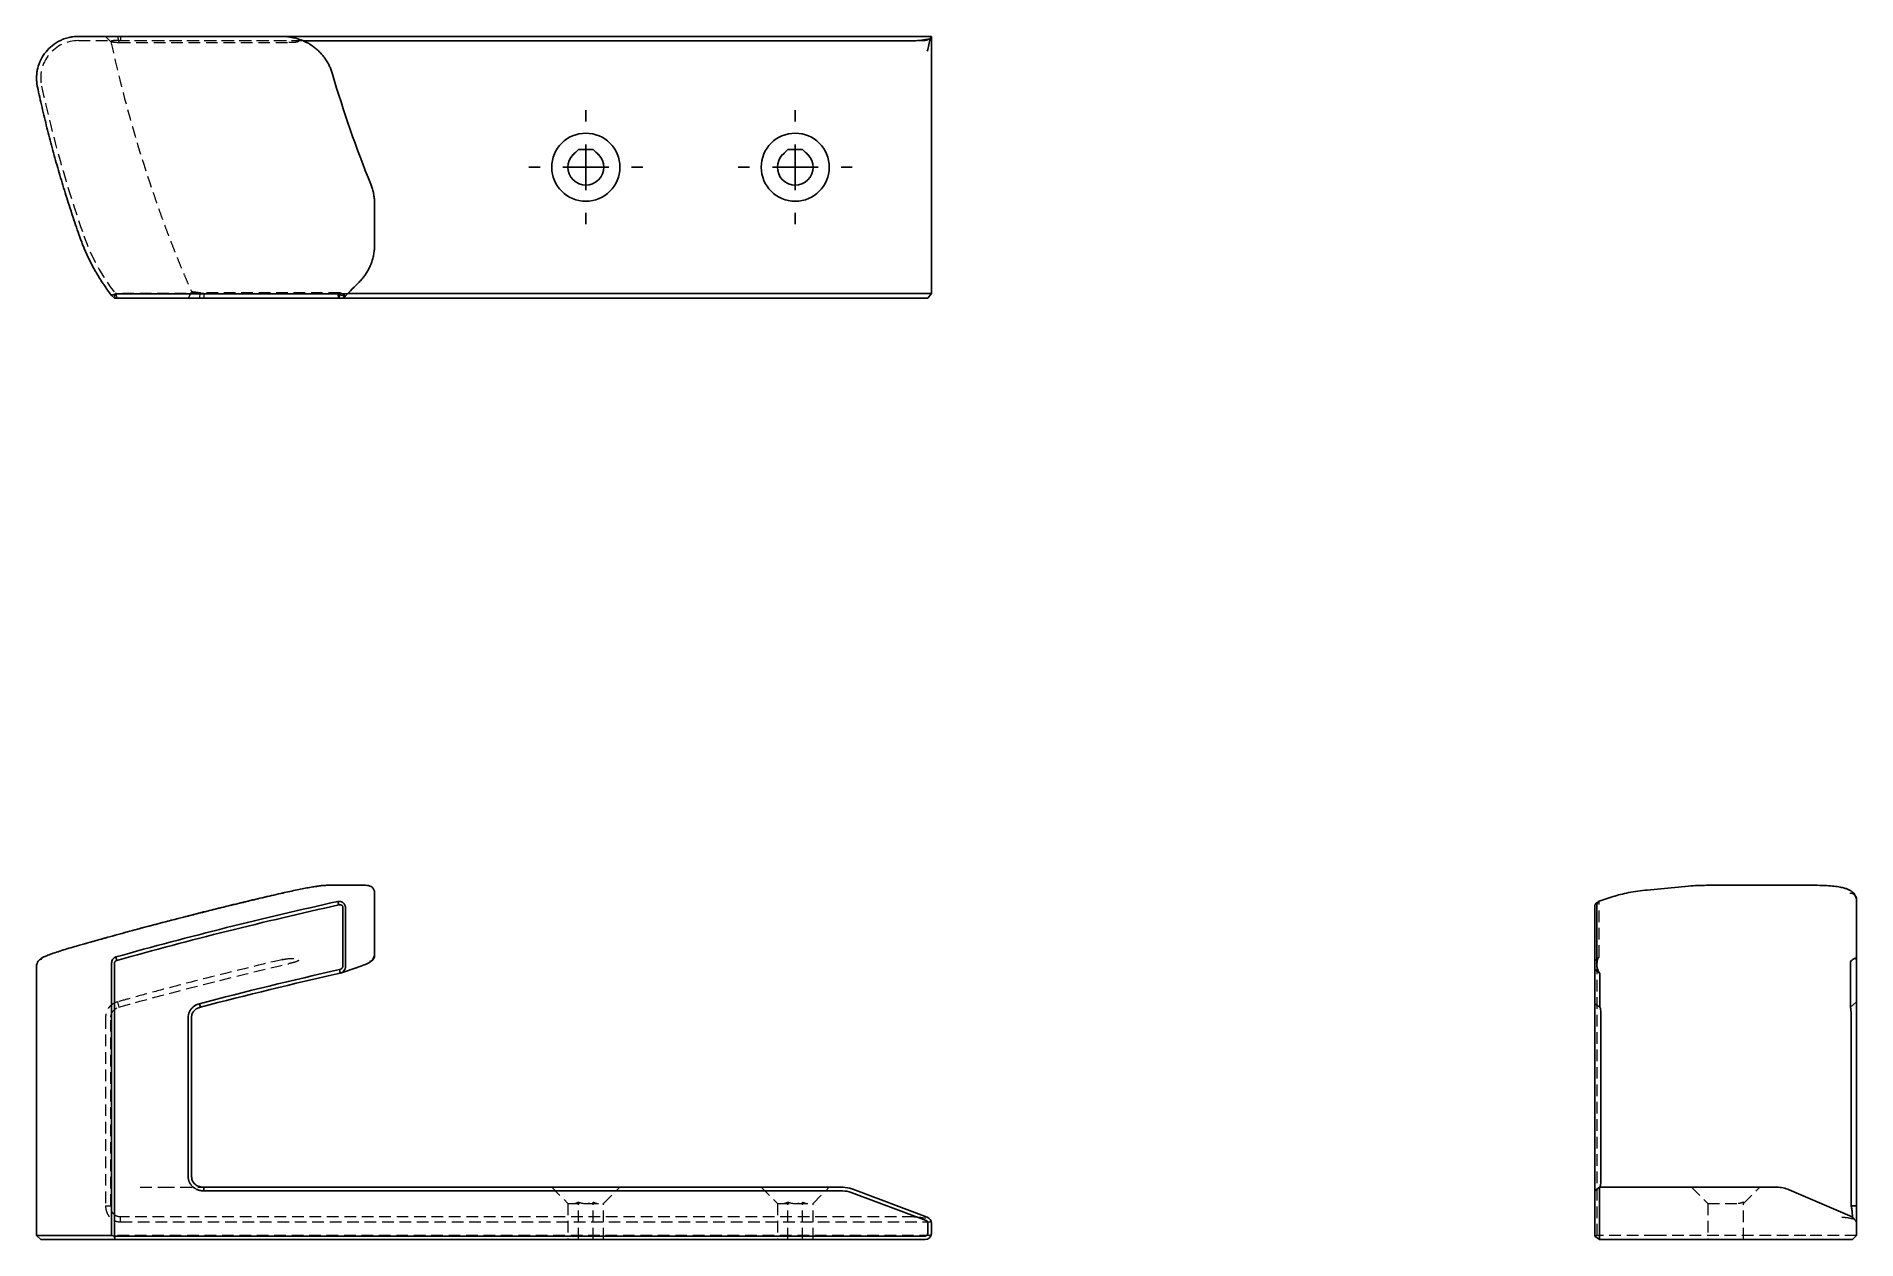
# Model space of a CAD drawing. Header units: millimetres. Extents: x 35 to 234, y 38 to 169.
import ezdxf

# ---------------------------------------------------------------- set-up
doc = ezdxf.new("R2010")
doc.units = ezdxf.units.MM
doc.linetypes.add('HIDDEN', pattern=[1.905, 1.27, -0.635])
doc.layers.add('10', color=7, linetype='Continuous')

# ---------------------------------------------------------------- blocks, each defined once
blk = doc.blocks.new('SW_CENTERMARKSYMBOL_0')
at = {"layer": '10', "color": 0}
for p, q in [((0, 5), (0, 6.22)), ((0, 0), (0, 2.5)), ((-5, 0), (-6.22, 0)), ((0, 0), (-2.5, 0)), ((0, 0), (0, -2.5)), ((0, 0), (2.5, 0)), ((5, 0), (6.22, 0)), ((0, -5), (0, -6.22))]:
    blk.add_line(p, q, dxfattribs=at)
blk = doc.blocks.new('SW_CENTERMARKSYMBOL_1')
at = {"layer": '10', "color": 0}
for p, q in [((0, 5), (0, 6.22)), ((0, 0), (0, 2.5)), ((-5, 0), (-6.22, 0)), ((0, 0), (-2.5, 0)), ((0, 0), (0, -2.5)), ((0, 0), (2.5, 0)), ((5, 0), (6.22, 0)), ((0, -5), (0, -6.22))]:
    blk.add_line(p, q, dxfattribs=at)

msp = doc.modelspace()

# ---------------------------------------------------------------- linework, layer by layer
at = {"color": 7, "linetype": 'HIDDEN', "lineweight": 18}
for p, q in [((42.77, 169.08), (43.35, 168.5)), ((44.06, 169.08), (44.22, 168.41)), ((44.4, 169.08), (44.4, 168.61)), ((39.8, 168.62), (43.76, 168.62)), ((44.11, 168.62), (132.31, 168.62)), ((64.34, 168.61), (44.4, 168.61)), ((53.49, 140.99), (43.82, 140.99)), ((52.17, 141.15), (51.8, 140.47)), ((53.03, 140.47), (53.13, 141.04)), ((53.49, 140.99), (53.49, 140.47)), ((53.49, 140.99), (69.25, 140.99)), ((68.31, 140.47), (68.39, 141.04)), ((68.68, 140.47), (68.97, 140.71)), ((124.43, 140.99), (123.22, 140.99)), ((66.96, 76.28), (66.83, 76.27)), ((211.21, 75.77), (211.21, 75.75)), ((215.73, 76.19), (215.73, 76.17)), ((61.92, 75.39), (61.27, 75.24)), ((61.92, 75.39), (61.92, 75.4)), ((205.47, 74.13), (205.95, 74.52)), ((40.32, 69.83), (39.61, 69.64)), ((39.61, 69.64), (39.61, 69.64)), ((62.07, 68.25), (62.07, 68.15)), ((205.47, 68.07), (205.95, 68.45)), ((205.75, 38), (205.75, 67.78)), ((205.79, 66.84), (206.04, 66.67)), ((42.77, 61.86), (42.77, 41.23)), ((43.35, 41.23), (43.35, 61.86)), ((44.06, 63.53), (44.22, 62.96)), ((46.56, 43.27), (49.03, 43.27)), ((49.03, 43.27), (53.49, 43.27)), ((91.52, 43.27), (93.29, 41.49)), ((97.18, 41.49), (98.96, 43.27)), ((114.4, 43.27), (116.18, 41.49)), ((120.07, 41.49), (121.84, 43.27)), ((216.06, 43.27), (217.83, 41.49)), ((221.72, 41.49), (223.5, 43.27)), ((44.4, 39.49), (44.4, 40.04)), ((131.09, 40.04), (44.4, 40.04)), ((93.29, 41.49), (97.18, 41.49)), ((93.29, 41.49), (93.29, 37.55)), ((94.43, 37.55), (94.43, 41.65)), ((96.04, 37.55), (96.04, 41.65)), ((97.18, 37.55), (97.18, 41.49)), ((116.18, 41.49), (120.07, 41.49)), ((116.18, 41.49), (116.18, 37.55)), ((117.32, 37.55), (117.32, 41.65)), ((118.93, 37.55), (118.93, 41.65)), ((120.07, 37.55), (120.07, 41.49)), ((217.83, 41.49), (221.15, 41.49)), ((217.83, 41.49), (217.83, 37.55)), ((221.72, 37.55), (221.72, 41.65)), ((132.96, 38), (43.43, 38)), ((44.4, 39.49), (132.99, 39.49)), ((212.14, 38), (205.75, 38)), ((228.54, 38), (212.14, 38)), ((234.08, 38), (228.54, 38))]:
    msp.add_line(p, q, dxfattribs=at)
at = {"color": 7, "linetype": 'Continuous', "lineweight": 25}
for p, q in [((62.12, 169.08), (132.99, 169.08)), ((132.99, 169.08), (133, 169.08)), ((133, 169.08), (133, 140.99)), ((131.09, 168.61), (64.34, 168.61)), ((43.74, 140.47), (43.43, 140.75)), ((44.01, 140.47), (43.9, 140.95)), ((68.24, 140.47), (68.16, 140.95)), ((123.28, 140.47), (68.71, 140.47)), ((69.25, 140.99), (123.22, 140.99)), ((132.41, 140.47), (124.24, 140.47)), ((124.43, 140.99), (132.55, 140.99)), ((132.6, 140.47), (132.41, 140.47)), ((132.55, 140.99), (133, 140.99)), ((133, 140.99), (132.6, 140.47)), ((71.1, 76.28), (66.9, 76.28)), ((71.16, 76.28), (71.1, 76.28)), ((72.16, 75.51), (72.14, 75.65)), ((215.73, 76.19), (211.21, 75.76)), ((211.21, 75.76), (211.21, 75.77)), ((215.73, 76.19), (215.73, 76.19)), ((229.77, 76.28), (217.68, 76.28)), ((229.79, 76.28), (229.77, 76.28)), ((61.92, 75.4), (61.92, 75.39)), ((68.24, 74.13), (68.16, 74.52)), ((68.68, 67.42), (68.68, 73.91)), ((68.97, 73.91), (68.97, 67.42)), ((72.16, 75.08), (72.16, 68.61)), ((205.47, 67.42), (205.47, 73.91)), ((205.71, 73.91), (205.71, 67.42)), ((207.49, 75.05), (205.86, 74.52)), ((205.95, 74.52), (205.86, 74.52)), ((234.08, 74.73), (234.08, 68.25)), ((39.61, 69.64), (39.61, 69.64)), ((43.43, 38), (43.43, 67.78)), ((43.74, 67.78), (43.74, 37.94)), ((44.01, 68.07), (43.9, 68.45)), ((234.05, 68.18), (234.02, 68.42)), ((234.08, 68.25), (234.08, 68.15)), ((35.22, 67.6), (35.22, 38)), ((68.31, 67.06), (68.39, 66.67)), ((68.55, 66.72), (70.25, 67.28)), ((205.47, 67.06), (205.79, 66.84)), ((51.8, 44.41), (51.8, 61.86)), ((52.17, 61.86), (52.17, 44.41)), ((53.03, 63.34), (53.13, 62.96)), ((205.47, 63.34), (206.04, 62.96)), ((205.47, 44.41), (205.47, 61.86)), ((206.15, 61.86), (206.15, 44.41)), ((234.08, 63.53), (233.41, 62.96)), ((233.5, 41.23), (233.5, 61.86)), ((234.08, 61.86), (234.08, 41.23)), ((53.49, 43.27), (53.49, 42.87)), ((53.49, 43.27), (123.22, 43.27)), ((123.28, 42.87), (53.49, 42.87)), ((132.41, 39.63), (124.24, 42.7)), ((124.43, 43.05), (132.55, 40)), ((205.47, 42.87), (205.99, 43.27)), ((205.47, 39.63), (205.47, 42.7)), ((205.99, 43.27), (225.37, 43.27)), ((205.99, 43.05), (205.99, 40)), ((226.72, 42.99), (233.61, 40.04)), ((205.99, 40), (205.99, 39.36)), ((35.22, 38), (35.68, 37.55)), ((35.22, 38), (35.33, 38)), ((35.33, 38), (39.96, 38)), ((39.96, 38), (43.43, 38)), ((43.74, 37.94), (43.73, 37.93)), ((43.74, 37.94), (132.31, 37.94)), ((132.6, 38.23), (132.6, 39.36)), ((133, 39.36), (133, 38.23)), ((205.47, 39.36), (205.47, 39.63)), ((205.47, 38.23), (205.47, 39.36)), ((205.47, 37.94), (205.47, 38.23)), ((205.99, 37.55), (205.47, 37.94)), ((205.99, 39.36), (205.99, 38.23)), ((205.99, 38.23), (205.99, 37.55)), ((234.08, 39.49), (234.08, 39.36)), ((234.08, 38.23), (234.08, 39.36)), ((234.08, 38.23), (234.08, 38)), ((35.77, 37.55), (35.68, 37.55)), ((40.39, 37.55), (35.77, 37.55)), ((43.82, 37.55), (40.39, 37.55)), ((132.31, 37.55), (43.82, 37.55)), ((233.62, 37.55), (205.99, 37.55))]:
    msp.add_line(p, q, dxfattribs=at)
at = {"color": 7, "linetype": 'Continuous', "lineweight": 25, "flags": 128}
for points in [[(66.9, 76.28), (66.9, 76.28), (66.76, 76.26)], [(234.06, 68.18), (234.04, 68.26), (233.91, 68.29), (233.84, 68.27), (233.73, 68.22), (233.65, 68.18), (233.62, 68.15), (233.58, 68.11), (233.54, 68.08), (233.51, 68.04), (233.47, 67.99), (233.42, 67.89), (233.4, 67.71), (233.4, 67.71)], [(70.25, 67.28), (70.23, 67.27), (70.14, 67.25)], [(234.08, 41.23), (233.75, 41.23), (233.5, 41.23)]]:
    msp.add_lwpolyline(points, dxfattribs=at)
at = {"color": 7, "linetype": 'HIDDEN', "lineweight": 18, "flags": 128}
for points in [[(71.77, 67.99), (71.73, 67.97), (71.62, 67.94)], [(42.77, 41.23), (43.09, 41.23), (43.35, 41.23)]]:
    msp.add_lwpolyline(points, dxfattribs=at)
at = {"color": 7, "linetype": 'Continuous', "lineweight": 25}
for centre in [(95.24, 154.78), (118.12, 154.78)]:
    msp.add_circle(centre, 3.72, dxfattribs=at)
at = {"color": 7, "linetype": 'HIDDEN', "lineweight": 18}
for centre, radius, start, end in [((39.8, 164.5), 4.12, 90, 192.1532), ((188.41, 200.19), 148.48, 192.3258, 198.9158), ((167.33, 191.97), 134.57, 192.1532, 199.3901), ((61.55, 154.74), 22.43, 199.3901, 217.7856), ((233.4, 74.7), 0.697, 47.5868, 93.2698)]:
    msp.add_arc(centre, radius, start, end, dxfattribs=at)
at = {"color": 7, "linetype": 'Continuous', "lineweight": 25}
for centre, radius, start, end in [((188.41, 200.19), 125.88, 196.2539, 202.0503), ((95.24, 154.78), 1.95, 135, 45), ((118.12, 154.78), 1.95, 135, 45), ((233.42, 74.72), 0.663, 0.2168, 47.5448), ((71.48, 68.61), 0.683, 295.9974, 359.9201), ((225.37, 39.84), 3.43, 66.8014, 90), ((132.31, 39.36), 0.687, 0, 69.444), ((132.31, 38.23), 0.289, 270, 0), ((132.31, 38.23), 0.687, 270, 0), ((132.31, 39.36), 0.289, 0, 69.444)]:
    msp.add_arc(centre, radius, start, end, dxfattribs=at)
for points, knots in [([(35.33, 163.54), (35.31, 163.61), (35.28, 163.74), (35.26, 163.94), (35.24, 164.15), (35.22, 164.35), (35.22, 164.56), (35.23, 164.77), (35.25, 164.97), (35.27, 165.18), (35.31, 165.39), (35.41, 165.85), (35.67, 166.56), (36.21, 167.4), (36.94, 168.13), (37.63, 168.56), (38.28, 168.83), (38.73, 168.96), (39.17, 169.04), (39.5, 169.08), (39.71, 169.08), (39.8, 169.08)], [0, 0, 0, 0, 0.024524, 0.049151, 0.073884, 0.098728, 0.123684, 0.148755, 0.173945, 0.199257, 0.224693, 0.250256, 0.37058, 0.499722, 0.613982, 0.749634, 0.798928, 0.87428, 0.923905, 0.965812, 1, 1, 1, 1]), ([(62.07, 169.08), (62.15, 169.08), (62.32, 169.08), (62.56, 169.06), (62.8, 169.04), (63.02, 169), (63.25, 168.96), (63.46, 168.91), (63.66, 168.86), (64.1, 168.72), (64.72, 168.46), (65.38, 168.05), (65.86, 167.66), (66.2, 167.33), (66.51, 166.98), (66.79, 166.61), (67.04, 166.21), (67.25, 165.81), (67.43, 165.39), (67.52, 165.1), (67.56, 164.96)], [0, 0, 0, 0, 0.034229, 0.067598, 0.100108, 0.131759, 0.16255, 0.192484, 0.221559, 0.249777, 0.378094, 0.499287, 0.564066, 0.628191, 0.691673, 0.754529, 0.816774, 0.878423, 0.939493, 1, 1, 1, 1]), ([(39.96, 147.14), (39.83, 147.5), (39.58, 148.21), (39.22, 149.29), (38.87, 150.36), (38.52, 151.45), (38.18, 152.53), (37.86, 153.62), (37.54, 154.71), (37.23, 155.8), (36.93, 156.9), (36.64, 158), (36.36, 159.1), (36.09, 160.21), (35.82, 161.32), (35.57, 162.43), (35.41, 163.17), (35.33, 163.54)], [0, 0, 0, 0, 0.066524, 0.133069, 0.199634, 0.266219, 0.332825, 0.399451, 0.466097, 0.532764, 0.599451, 0.666158, 0.732886, 0.799634, 0.866402, 0.933191, 1, 1, 1, 1]), ([(94.43, 156.72), (94.69, 156.72), (94.96, 156.72), (95.51, 156.72), (95.78, 156.72), (96.04, 156.72)], [0, 0, 0, 0, 0.5, 0.5, 1, 1, 1, 1]), ([(117.32, 156.72), (117.58, 156.72), (117.84, 156.72), (118.4, 156.72), (118.67, 156.72), (118.93, 156.72)], [0, 0, 0, 0, 0.5, 0.5, 1, 1, 1, 1]), ([(71.74, 152.94), (71.77, 152.86), (71.83, 152.71), (71.9, 152.48), (71.97, 152.25), (72.03, 152.01), (72.08, 151.77), (72.11, 151.53), (72.14, 151.28), (72.16, 151.04), (72.16, 150.87), (72.16, 150.79)], [0, 0, 0, 0, 0.109815, 0.219934, 0.330365, 0.441119, 0.552201, 0.663623, 0.775391, 0.887514, 1, 1, 1, 1]), ([(43.43, 140.75), (43.33, 140.88), (43.13, 141.14), (42.85, 141.54), (42.57, 141.94), (42.3, 142.35), (42.04, 142.76), (41.79, 143.18), (41.55, 143.61), (41.31, 144.03), (41.09, 144.47), (40.88, 144.9), (40.67, 145.34), (40.48, 145.79), (40.3, 146.23), (40.12, 146.68), (40.01, 146.99), (39.96, 147.14)], [0, 0, 0, 0, 0.067361, 0.134615, 0.201763, 0.268808, 0.335751, 0.402595, 0.46934, 0.53599, 0.602545, 0.669007, 0.735379, 0.801663, 0.867859, 0.933971, 1, 1, 1, 1]), ([(72.16, 146.28), (72.16, 146.2), (72.16, 146.04), (72.14, 145.79), (72.11, 145.55), (72.08, 145.3), (72.03, 145.06), (71.97, 144.81), (71.9, 144.57), (71.82, 144.32), (71.7, 144.03), (71.55, 143.7), (71.34, 143.32), (71.1, 142.95), (70.81, 142.58), (70.59, 142.35), (70.48, 142.23)], [0, 0, 0, 0, 0.053142, 0.106873, 0.161197, 0.216116, 0.271635, 0.327755, 0.384481, 0.441815, 0.499759, 0.59156, 0.687476, 0.787517, 0.891689, 1, 1, 1, 1]), ([(43.43, 140.75), (43.43, 140.76), (43.47, 140.78), (43.64, 140.85), (43.77, 140.9), (43.9, 140.95)], [0, 0, 0, 0, 0.5, 0.5, 1, 1, 1, 1]), ([(44.01, 140.47), (43.99, 140.47), (43.98, 140.47), (43.94, 140.47), (43.93, 140.47), (43.9, 140.47), (43.9, 140.47), (43.88, 140.47), (43.87, 140.47), (43.86, 140.47), (43.85, 140.47), (43.84, 140.47), (43.83, 140.47), (43.82, 140.47), (43.82, 140.47), (43.8, 140.47), (43.8, 140.47), (43.79, 140.47), (43.78, 140.47), (43.78, 140.47), (43.77, 140.47), (43.76, 140.47), (43.76, 140.47), (43.76, 140.47), (43.76, 140.47), (43.75, 140.47), (43.75, 140.47), (43.75, 140.47), (43.74, 140.47), (43.74, 140.47)], [0, 0, 0, 0, 0.0000457136, 0.0000457136, 0.0000914272, 0.0000914272, 0.000114284, 0.000114284, 0.0001371408, 0.0001371408, 0.0001599976, 0.0001599976, 0.0001828544, 0.0001828544, 0.0002057112, 0.0002057112, 0.000228568, 0.000228568, 0.0002514248, 0.0002514248, 0.0002742816, 0.0002742816, 0.0002971384, 0.0002971384, 0.0003085668, 0.0003085668, 0.0003199951, 0.0003199951, 0.0003657087, 0.0003657087, 0.0003657087, 0.0003657087]), ([(68.16, 140.95), (68.25, 140.91), (68.34, 140.88), (68.52, 140.81), (68.61, 140.78), (68.76, 140.74), (68.83, 140.72), (68.93, 140.7), (68.96, 140.7), (68.97, 140.71)], [0, 0, 0, 0, 0.25, 0.25, 0.5, 0.5, 0.75, 0.75, 1, 1, 1, 1]), ([(68.68, 140.47), (68.68, 140.47), (68.68, 140.47), (68.68, 140.47), (68.68, 140.47), (68.67, 140.47), (68.66, 140.47), (68.65, 140.47), (68.64, 140.47), (68.63, 140.47), (68.62, 140.47), (68.6, 140.47), (68.59, 140.47), (68.57, 140.47), (68.56, 140.47), (68.54, 140.47), (68.53, 140.47), (68.51, 140.47), (68.5, 140.47), (68.48, 140.47), (68.47, 140.47), (68.44, 140.47), (68.43, 140.47), (68.41, 140.47), (68.4, 140.47), (68.37, 140.47), (68.36, 140.47), (68.34, 140.47), (68.33, 140.47), (68.29, 140.47), (68.27, 140.47), (68.24, 140.47)], [0, 0, 0, 0, 0.0000307702, 0.0000307702, 0.0000615404, 0.0000615404, 0.0000923106, 0.0000923106, 0.0001230807, 0.0001230807, 0.0001538509, 0.0001538509, 0.0001846211, 0.0001846211, 0.0002153913, 0.0002153913, 0.0002461615, 0.0002461615, 0.0002769317, 0.0002769317, 0.0003077018, 0.0003077018, 0.000338472, 0.000338472, 0.0003692422, 0.0003692422, 0.0004000124, 0.0004000124, 0.0004307826, 0.0004307826, 0.000492323, 0.000492323, 0.000492323, 0.000492323]), ([(68.68, 140.47), (68.73, 140.51), (68.83, 140.59), (68.9, 140.67), (68.93, 140.71)], [0, 0, 0, 0, 0.4924425, 1, 1, 1, 1]), ([(66.76, 76.26), (66.68, 76.26), (66.58, 76.26), (66.35, 76.24), (66.21, 76.22), (65.89, 76.18), (65.72, 76.15), (65.34, 76.09), (65.14, 76.06), (64.7, 75.98), (64.47, 75.94), (64, 75.84), (63.75, 75.79), (62.98, 75.63), (62.45, 75.52), (61.92, 75.39)], [0, 0, 0, 0, 0.125, 0.125, 0.25, 0.25, 0.375, 0.375, 0.5, 0.5, 0.625, 0.625, 0.75, 0.75, 1, 1, 1, 1]), ([(66.83, 76.27), (66.78, 76.27), (66.67, 76.27), (66.5, 76.25), (66.41, 76.24)], [0, 0, 0, 0, 0.414724, 1, 1, 1, 1]), ([(72.14, 75.64), (72.11, 75.75), (72.03, 75.97), (71.78, 76.16), (71.49, 76.26), (71.27, 76.27), (71.16, 76.28)], [0, 0, 0, 0, 0.211537, 0.449006, 0.710461, 1, 1, 1, 1]), ([(211.21, 75.76), (210.86, 75.73), (210.17, 75.65), (209.18, 75.48), (208.26, 75.28), (207.75, 75.13), (207.49, 75.05)], [0, 0, 0, 0, 0.249271, 0.499453, 0.748548, 1, 1, 1, 1]), ([(217.7, 76.28), (217.38, 76.27), (216.74, 76.27), (216.07, 76.21), (215.73, 76.19)], [0, 0, 0, 0, 0.500216, 1, 1, 1, 1]), ([(234.01, 74.91), (233.95, 75.09), (233.83, 75.42), (233.41, 75.72), (233.08, 75.87), (232.74, 75.98), (232.26, 76.09), (231.62, 76.19), (230.79, 76.26), (230.13, 76.27), (229.79, 76.28)], [0, 0, 0, 0, 0.123729, 0.230346, 0.319513, 0.416133, 0.53313, 0.668883, 0.824677, 1, 1, 1, 1]), ([(61.92, 75.39), (61.23, 75.24), (59.86, 74.92), (57.77, 74.42), (55.64, 73.9), (53.47, 73.36), (51.26, 72.8), (49.01, 72.22), (46.72, 71.61), (44.38, 70.98), (42.01, 70.32), (40.42, 69.87), (39.61, 69.64)], [0, 0, 0, 0, 0.091221, 0.184376, 0.279473, 0.376516, 0.475513, 0.576468, 0.679389, 0.784281, 0.891149, 1, 1, 1, 1]), ([(61.27, 75.24), (60.86, 75.14), (59.9, 74.92), (58.43, 74.57), (56.92, 74.2), (55.58, 73.88), (54.41, 73.59), (53.42, 73.34), (52.57, 73.12), (51.62, 72.88), (50.42, 72.58), (48.85, 72.17), (46.97, 71.67), (44.78, 71.08), (42.53, 70.46), (41.01, 70.03), (40.32, 69.83)], [0, 0, 0, 0, 0.057334, 0.137462, 0.209368, 0.273054, 0.32852, 0.375768, 0.414799, 0.450882, 0.511387, 0.58656, 0.676403, 0.780919, 0.900113, 1, 1, 1, 1]), ([(68.16, 74.52), (68.25, 74.53), (68.34, 74.53), (68.52, 74.49), (68.61, 74.46), (68.76, 74.34), (68.83, 74.27), (68.93, 74.1), (68.96, 74.01), (68.97, 73.91)], [0, 0, 0, 0, 0.25, 0.25, 0.5, 0.5, 0.75, 0.75, 1, 1, 1, 1]), ([(68.68, 73.91), (68.68, 73.92), (68.68, 73.93), (68.68, 73.96), (68.68, 73.97), (68.67, 73.99), (68.66, 74), (68.65, 74.02), (68.64, 74.03), (68.63, 74.05), (68.62, 74.06), (68.6, 74.07), (68.59, 74.08), (68.57, 74.09), (68.56, 74.1), (68.54, 74.11), (68.53, 74.12), (68.51, 74.12), (68.5, 74.13), (68.48, 74.13), (68.47, 74.14), (68.44, 74.14), (68.43, 74.14), (68.41, 74.14), (68.4, 74.15), (68.37, 74.15), (68.36, 74.15), (68.34, 74.15), (68.33, 74.14), (68.29, 74.14), (68.27, 74.14), (68.24, 74.13)], [0, 0, 0, 0, 0.0000307702, 0.0000307702, 0.0000615404, 0.0000615404, 0.0000923106, 0.0000923106, 0.0001230807, 0.0001230807, 0.0001538509, 0.0001538509, 0.0001846211, 0.0001846211, 0.0002153913, 0.0002153913, 0.0002461615, 0.0002461615, 0.0002769317, 0.0002769317, 0.0003077018, 0.0003077018, 0.000338472, 0.000338472, 0.0003692422, 0.0003692422, 0.0004000124, 0.0004000124, 0.0004307826, 0.0004307826, 0.000492323, 0.000492323, 0.000492323, 0.000492323]), ([(205.82, 74.49), (205.76, 74.43), (205.65, 74.32), (205.53, 74.2), (205.47, 74.15)], [0, 0, 0, 0, 0.523941, 1, 1, 1, 1]), ([(205.47, 73.91), (205.47, 73.93), (205.47, 73.98), (205.47, 74.04), (205.47, 74.1), (205.47, 74.14), (205.47, 74.14), (205.47, 74.14)], [0, 0, 0, 0, 0.1625492, 0.3251769, 0.4836676, 0.727191, 1, 1, 1, 1]), ([(205.82, 74.48), (205.8, 74.46), (205.76, 74.42), (205.72, 74.28), (205.7, 74.1), (205.71, 73.97), (205.71, 73.91)], [0, 0, 0, 0, 0.1999754, 0.5235832, 0.7539459, 1, 1, 1, 1]), ([(234.08, 74.73), (234.08, 74.77), (234.07, 74.83), (234.02, 74.89), (234, 74.91)], [0, 0, 0, 0, 0.714513, 1, 1, 1, 1]), ([(39.61, 69.64), (39.32, 69.56), (39.04, 69.48), (38.48, 69.31), (38.22, 69.23), (37.7, 69.06), (37.45, 68.98), (37, 68.83), (36.79, 68.75), (36.42, 68.62), (36.27, 68.55), (36, 68.44), (35.9, 68.39), (35.76, 68.31), (35.72, 68.28), (35.71, 68.24), (35.74, 68.23), (35.8, 68.22)], [0, 0, 0, 0, 0.125, 0.125, 0.25, 0.25, 0.375, 0.375, 0.5, 0.5, 0.625, 0.625, 0.75, 0.75, 0.875, 0.875, 1, 1, 1, 1]), ([(35.23, 67.6), (35.23, 67.6), (35.21, 67.61), (35.25, 67.63), (35.28, 67.64)], [0, 0, 0, 0, 0.104369, 1, 1, 1, 1]), ([(35.75, 68.25), (35.67, 68.2), (35.49, 68.09), (35.32, 67.86), (35.28, 67.71), (35.25, 67.63)], [0, 0, 0, 0, 0.314971, 0.643788, 1, 1, 1, 1]), ([(43.43, 67.78), (43.43, 67.93), (43.47, 68.08), (43.64, 68.32), (43.77, 68.41), (43.9, 68.45)], [0, 0, 0, 0, 0.5, 0.5, 1, 1, 1, 1]), ([(44.01, 68.07), (43.99, 68.06), (43.98, 68.06), (43.94, 68.05), (43.93, 68.04), (43.9, 68.03), (43.9, 68.02), (43.88, 68.01), (43.87, 68.01), (43.86, 68), (43.85, 67.99), (43.84, 67.98), (43.83, 67.97), (43.82, 67.96), (43.82, 67.95), (43.8, 67.94), (43.8, 67.93), (43.79, 67.92), (43.78, 67.91), (43.78, 67.9), (43.77, 67.89), (43.76, 67.87), (43.76, 67.86), (43.76, 67.85), (43.76, 67.85), (43.75, 67.84), (43.75, 67.83), (43.75, 67.81), (43.74, 67.8), (43.74, 67.78)], [0, 0, 0, 0, 0.0000457136, 0.0000457136, 0.0000914272, 0.0000914272, 0.000114284, 0.000114284, 0.0001371408, 0.0001371408, 0.0001599976, 0.0001599976, 0.0001828544, 0.0001828544, 0.0002057112, 0.0002057112, 0.000228568, 0.000228568, 0.0002514248, 0.0002514248, 0.0002742816, 0.0002742816, 0.0002971384, 0.0002971384, 0.0003085668, 0.0003085668, 0.0003199951, 0.0003199951, 0.0003657087, 0.0003657087, 0.0003657087, 0.0003657087]), ([(70.25, 67.28), (70.52, 67.38), (71.02, 67.55), (71.58, 67.82), (71.99, 68.12), (72.08, 68.42), (72.13, 68.55)], [0, 0, 0, 0, 0.311068, 0.5808035, 0.8096648, 1, 1, 1, 1]), ([(234.08, 68.15), (234.08, 67.51), (234.08, 66.83), (234.08, 65.68), (234.08, 65.21), (234.08, 64.49), (234.08, 64.24), (234.08, 63.84), (234.08, 63.69), (234.08, 63.53)], [0.00137639, 0.00137639, 0.00137639, 0.00137639, 0.00880655, 0.00880655, 0.01367332, 0.01367332, 0.01610671, 0.01610671, 0.01761309, 0.01761309, 0.01761309, 0.01761309]), ([(68.31, 67.06), (68.33, 67.06), (68.35, 67.07), (68.4, 67.08), (68.42, 67.09), (68.45, 67.11), (68.46, 67.11), (68.48, 67.13), (68.49, 67.13), (68.51, 67.14), (68.52, 67.15), (68.54, 67.16), (68.55, 67.17), (68.56, 67.19), (68.57, 67.19), (68.59, 67.21), (68.6, 67.22), (68.61, 67.24), (68.62, 67.25), (68.63, 67.26), (68.64, 67.27), (68.65, 67.29), (68.66, 67.3), (68.66, 67.32), (68.67, 67.33), (68.67, 67.34), (68.67, 67.34), (68.68, 67.36), (68.68, 67.37), (68.68, 67.39), (68.68, 67.41), (68.68, 67.42)], [0, 0, 0, 0, 0.0000604266, 0.0000604266, 0.0001208533, 0.0001208533, 0.0001510666, 0.0001510666, 0.0001812799, 0.0001812799, 0.0002114933, 0.0002114933, 0.0002417066, 0.0002417066, 0.0002719199, 0.0002719199, 0.0003021332, 0.0003021332, 0.0003323466, 0.0003323466, 0.0003625599, 0.0003625599, 0.0003927732, 0.0003927732, 0.0004078799, 0.0004078799, 0.0004229865, 0.0004229865, 0.0004531999, 0.0004531999, 0.0004834132, 0.0004834132, 0.0004834132, 0.0004834132]), ([(68.97, 67.42), (68.98, 67.24), (68.92, 67.06), (68.71, 66.79), (68.56, 66.7), (68.39, 66.67)], [0, 0, 0, 0, 0.5, 0.5, 1, 1, 1, 1]), ([(205.47, 67.06), (205.47, 67.06), (205.47, 67.07), (205.47, 67.08), (205.47, 67.09), (205.47, 67.11), (205.47, 67.11), (205.47, 67.13), (205.47, 67.13), (205.47, 67.14), (205.47, 67.15), (205.47, 67.16), (205.47, 67.17), (205.47, 67.19), (205.47, 67.19), (205.47, 67.21), (205.47, 67.22), (205.47, 67.24), (205.47, 67.25), (205.47, 67.26), (205.47, 67.27), (205.47, 67.29), (205.47, 67.3), (205.47, 67.32), (205.47, 67.33), (205.47, 67.34), (205.47, 67.34), (205.47, 67.36), (205.47, 67.37), (205.47, 67.39), (205.47, 67.41), (205.47, 67.42)], [0, 0, 0, 0, 0.0000604266, 0.0000604266, 0.0001208533, 0.0001208533, 0.0001510666, 0.0001510666, 0.0001812799, 0.0001812799, 0.0002114933, 0.0002114933, 0.0002417066, 0.0002417066, 0.0002719199, 0.0002719199, 0.0003021332, 0.0003021332, 0.0003323466, 0.0003323466, 0.0003625599, 0.0003625599, 0.0003927732, 0.0003927732, 0.0004078799, 0.0004078799, 0.0004229865, 0.0004229865, 0.0004531999, 0.0004531999, 0.0004834132, 0.0004834132, 0.0004834132, 0.0004834132]), ([(205.71, 67.42), (205.73, 67.24), (205.78, 67.06), (205.9, 66.79), (205.97, 66.7), (206.04, 66.67)], [0, 0, 0, 0, 0.5, 0.5, 1, 1, 1, 1]), ([(205.79, 66.84), (205.82, 66.82), (205.9, 66.77), (205.97, 66.72), (206, 66.69)], [0, 0, 0, 0, 0.509666, 1, 1, 1, 1]), ([(51.8, 61.86), (51.8, 61.95), (51.81, 62.03), (51.83, 62.14), (51.83, 62.16), (51.84, 62.2), (51.85, 62.22), (51.87, 62.29), (51.88, 62.33), (51.91, 62.41), (51.93, 62.45), (51.97, 62.52), (51.99, 62.56), (52.03, 62.63), (52.05, 62.67), (52.1, 62.74), (52.13, 62.78), (52.19, 62.84), (52.22, 62.87), (52.28, 62.93), (52.31, 62.96), (52.37, 63.02), (52.41, 63.04), (52.48, 63.09), (52.51, 63.12), (52.59, 63.16), (52.63, 63.18), (52.7, 63.22), (52.74, 63.24), (52.86, 63.29), (52.94, 63.32), (53.03, 63.34)], [0, 0, 0, 0, 0.000224881, 0.000224881, 0.000281101, 0.000281101, 0.000337321, 0.000337321, 0.000449762, 0.000449762, 0.000562202, 0.000562202, 0.000674642, 0.000674642, 0.000787083, 0.000787083, 0.000899523, 0.000899523, 0.001011964, 0.001011964, 0.001124404, 0.001124404, 0.001236844, 0.001236844, 0.001349285, 0.001349285, 0.001461725, 0.001461725, 0.001574165, 0.001574165, 0.001799046, 0.001799046, 0.001799046, 0.001799046]), ([(53.13, 62.96), (53, 62.93), (52.88, 62.88), (52.65, 62.75), (52.54, 62.67), (52.37, 62.48), (52.29, 62.37), (52.19, 62.12), (52.17, 61.99), (52.17, 61.86)], [0, 0, 0, 0, 0.25, 0.25, 0.5, 0.5, 0.75, 0.75, 1, 1, 1, 1]), ([(205.47, 61.86), (205.47, 61.95), (205.47, 62.03), (205.47, 62.14), (205.47, 62.16), (205.47, 62.2), (205.47, 62.22), (205.47, 62.29), (205.47, 62.33), (205.47, 62.41), (205.47, 62.45), (205.47, 62.52), (205.47, 62.56), (205.47, 62.63), (205.47, 62.67), (205.47, 62.74), (205.47, 62.78), (205.47, 62.84), (205.47, 62.87), (205.47, 62.93), (205.47, 62.96), (205.47, 63.02), (205.47, 63.04), (205.47, 63.09), (205.47, 63.12), (205.47, 63.16), (205.47, 63.18), (205.47, 63.22), (205.47, 63.24), (205.47, 63.29), (205.47, 63.32), (205.47, 63.34)], [0, 0, 0, 0, 0.000224881, 0.000224881, 0.000281101, 0.000281101, 0.000337321, 0.000337321, 0.000449762, 0.000449762, 0.000562202, 0.000562202, 0.000674642, 0.000674642, 0.000787083, 0.000787083, 0.000899523, 0.000899523, 0.001011964, 0.001011964, 0.001124404, 0.001124404, 0.001236844, 0.001236844, 0.001349285, 0.001349285, 0.001461725, 0.001461725, 0.001574165, 0.001574165, 0.001799046, 0.001799046, 0.001799046, 0.001799046]), ([(206.04, 62.96), (206.05, 62.93), (206.07, 62.88), (206.1, 62.75), (206.11, 62.67), (206.13, 62.48), (206.14, 62.37), (206.15, 62.12), (206.15, 61.99), (206.15, 61.86)], [0, 0, 0, 0, 0.25, 0.25, 0.5, 0.5, 0.75, 0.75, 1, 1, 1, 1]), ([(233.5, 61.86), (233.5, 62.11), (233.49, 62.36), (233.45, 62.75), (233.43, 62.89), (233.41, 62.96)], [0, 0, 0, 0, 0.5, 0.5, 1, 1, 1, 1]), ([(234.08, 63.53), (234.08, 63.51), (234.08, 63.48), (234.08, 63.42), (234.08, 63.4), (234.08, 63.36), (234.08, 63.35), (234.08, 63.32), (234.08, 63.31), (234.08, 63.27), (234.08, 63.24), (234.08, 63.19), (234.08, 63.16), (234.08, 63.09), (234.08, 63.06), (234.08, 62.99), (234.08, 62.95), (234.08, 62.88), (234.08, 62.84), (234.08, 62.76), (234.08, 62.72), (234.08, 62.64), (234.08, 62.59), (234.08, 62.51), (234.08, 62.46), (234.08, 62.37), (234.08, 62.33), (234.08, 62.23), (234.08, 62.19), (234.08, 62.05), (234.08, 61.96), (234.08, 61.86)], [0, 0, 0, 0, 0.00024703, 0.00024703, 0.000370545, 0.000370545, 0.000432303, 0.000432303, 0.00049406, 0.00049406, 0.000617575, 0.000617575, 0.000741091, 0.000741091, 0.000864606, 0.000864606, 0.000988121, 0.000988121, 0.001111636, 0.001111636, 0.001235151, 0.001235151, 0.001358666, 0.001358666, 0.001482181, 0.001482181, 0.001605696, 0.001605696, 0.001729211, 0.001729211, 0.001976241, 0.001976241, 0.001976241, 0.001976241]), ([(53.49, 42.87), (53.44, 42.87), (53.38, 42.87), (53.28, 42.88), (53.23, 42.89), (53.12, 42.91), (53.07, 42.92), (52.99, 42.94), (52.97, 42.95), (52.92, 42.96), (52.89, 42.97), (52.82, 43), (52.77, 43.02), (52.67, 43.06), (52.63, 43.09), (52.56, 43.13), (52.54, 43.14), (52.49, 43.17), (52.47, 43.18), (52.4, 43.23), (52.36, 43.26), (52.28, 43.33), (52.24, 43.37), (52.19, 43.43), (52.17, 43.45), (52.14, 43.49), (52.12, 43.51), (52.09, 43.55), (52.07, 43.57), (52.04, 43.62), (52.03, 43.64), (51.99, 43.7), (51.96, 43.75), (51.93, 43.82), (51.92, 43.85), (51.9, 43.9), (51.89, 43.92), (51.87, 43.97), (51.86, 44), (51.85, 44.05), (51.84, 44.07), (51.83, 44.15), (51.82, 44.2), (51.8, 44.31), (51.8, 44.36), (51.8, 44.41)], [0, 0, 0, 0, 0.000137876, 0.000137876, 0.000275752, 0.000275752, 0.000413628, 0.000413628, 0.000482567, 0.000482567, 0.000551505, 0.000551505, 0.000689381, 0.000689381, 0.000827257, 0.000827257, 0.000896195, 0.000896195, 0.000965133, 0.000965133, 0.001103009, 0.001103009, 0.001240885, 0.001240885, 0.001309823, 0.001309823, 0.001378761, 0.001378761, 0.0014477, 0.0014477, 0.001516638, 0.001516638, 0.001654514, 0.001654514, 0.001723452, 0.001723452, 0.00179239, 0.00179239, 0.001861328, 0.001861328, 0.001930266, 0.001930266, 0.002068142, 0.002068142, 0.002206018, 0.002206018, 0.002206018, 0.002206018]), ([(52.17, 44.41), (52.17, 44.33), (52.18, 44.25), (52.21, 44.09), (52.24, 44.02), (52.36, 43.8), (52.46, 43.67), (52.71, 43.47), (52.86, 43.4), (53.17, 43.29), (53.33, 43.27), (53.49, 43.27)], [0, 0, 0, 0, 0.125, 0.125, 0.25, 0.25, 0.5, 0.5, 0.75, 0.75, 1, 1, 1, 1]), ([(205.47, 42.87), (205.47, 42.87), (205.47, 42.87), (205.47, 42.88), (205.47, 42.89), (205.47, 42.91), (205.47, 42.92), (205.47, 42.94), (205.47, 42.95), (205.47, 42.96), (205.47, 42.97), (205.47, 43), (205.47, 43.02), (205.47, 43.06), (205.47, 43.09), (205.47, 43.13), (205.47, 43.14), (205.47, 43.17), (205.47, 43.18), (205.47, 43.23), (205.47, 43.26), (205.47, 43.33), (205.47, 43.37), (205.47, 43.43), (205.47, 43.45), (205.47, 43.49), (205.47, 43.51), (205.47, 43.55), (205.47, 43.57), (205.47, 43.62), (205.47, 43.64), (205.47, 43.7), (205.47, 43.75), (205.47, 43.82), (205.47, 43.85), (205.47, 43.9), (205.47, 43.92), (205.47, 43.97), (205.47, 44), (205.47, 44.05), (205.47, 44.07), (205.47, 44.15), (205.47, 44.2), (205.47, 44.31), (205.47, 44.36), (205.47, 44.41)], [0, 0, 0, 0, 0.000137876, 0.000137876, 0.000275752, 0.000275752, 0.000413628, 0.000413628, 0.000482567, 0.000482567, 0.000551505, 0.000551505, 0.000689381, 0.000689381, 0.000827257, 0.000827257, 0.000896195, 0.000896195, 0.000965133, 0.000965133, 0.001103009, 0.001103009, 0.001240885, 0.001240885, 0.001309823, 0.001309823, 0.001378761, 0.001378761, 0.0014477, 0.0014477, 0.001516638, 0.001516638, 0.001654514, 0.001654514, 0.001723452, 0.001723452, 0.00179239, 0.00179239, 0.001861328, 0.001861328, 0.001930266, 0.001930266, 0.002068142, 0.002068142, 0.002206018, 0.002206018, 0.002206018, 0.002206018]), ([(206.15, 44.41), (206.15, 44.28), (206.15, 44.16), (206.14, 43.92), (206.13, 43.82), (206.11, 43.62), (206.1, 43.54), (206.07, 43.41), (206.06, 43.36), (206.05, 43.33)], [0, 0, 0, 0, 0.25, 0.25, 0.5, 0.5, 0.75, 0.75, 1, 1, 1, 1]), ([(233.61, 40.04), (233.61, 40.04), (233.62, 40.04), (233.63, 40.07), (233.63, 40.09), (233.63, 40.18), (233.62, 40.28), (233.6, 40.51), (233.59, 40.64), (233.55, 40.93), (233.52, 41.08), (233.5, 41.23)], [0, 0, 0, 0, 0.125, 0.125, 0.25, 0.25, 0.5, 0.5, 0.75, 0.75, 1, 1, 1, 1]), ([(234.08, 41.23), (234.08, 41.17), (234.08, 41.11), (234.08, 41), (234.08, 40.95), (234.08, 40.84), (234.08, 40.79), (234.08, 40.68), (234.08, 40.63), (234.08, 40.52), (234.08, 40.47), (234.08, 40.37), (234.08, 40.32), (234.08, 40.25), (234.08, 40.23), (234.08, 40.18), (234.08, 40.16), (234.08, 40.09), (234.08, 40.05), (234.08, 39.97), (234.08, 39.93), (234.08, 39.86), (234.08, 39.82), (234.08, 39.76), (234.08, 39.73), (234.08, 39.67), (234.08, 39.65), (234.08, 39.61), (234.08, 39.6), (234.08, 39.58), (234.08, 39.57), (234.08, 39.55), (234.08, 39.53), (234.08, 39.51), (234.08, 39.5), (234.08, 39.49), (234.08, 39.49), (234.08, 39.49)], [0, 0, 0, 0, 0.00014435, 0.00014435, 0.000288701, 0.000288701, 0.000433051, 0.000433051, 0.000577402, 0.000577402, 0.000721752, 0.000721752, 0.000866103, 0.000866103, 0.000938278, 0.000938278, 0.001010453, 0.001010453, 0.001154804, 0.001154804, 0.001299154, 0.001299154, 0.001443505, 0.001443505, 0.001587855, 0.001587855, 0.001732206, 0.001732206, 0.001804381, 0.001804381, 0.001876556, 0.001876556, 0.002020907, 0.002020907, 0.002165257, 0.002165257, 0.002309608, 0.002309608, 0.002309608, 0.002309608]), ([(234.08, 38), (233.96, 37.88), (233.83, 37.76), (233.71, 37.63), (233.68, 37.6), (233.63, 37.56), (233.62, 37.55), (233.62, 37.55)], [0, 0, 0, 0, 0.5, 0.5, 0.75, 0.75, 1, 1, 1, 1])]:
    msp.add_open_spline(points, degree=3, knots=knots, dxfattribs=at)
for points in [[(39.8, 169.08), (47.17, 169.08), (54.6, 169.08), (62.07, 169.08)], [(132.85, 168.83), (132.92, 168.9), (132.97, 168.99), (132.99, 169.08)], [(131.09, 168.61), (131.58, 168.61), (132.18, 168.68), (132.85, 168.83)], [(132.85, 168.83), (132.77, 168.38), (132.67, 167.93), (132.55, 167.48)], [(93.86, 156.15), (94.06, 156.35), (94.25, 156.54), (94.43, 156.72)], [(96.04, 156.72), (96.23, 156.54), (96.42, 156.35), (96.61, 156.15)], [(116.75, 156.15), (116.94, 156.35), (117.13, 156.54), (117.32, 156.72)], [(118.93, 156.72), (119.11, 156.54), (119.3, 156.35), (119.5, 156.15)], [(72.16, 150.79), (72.16, 149.28), (72.16, 147.78), (72.16, 146.28)], [(70.48, 142.23), (69.98, 141.72), (69.47, 141.22), (68.97, 140.71)], [(43.9, 140.95), (51.93, 140.95), (60.02, 140.95), (68.16, 140.95)], [(68.24, 140.47), (60.11, 140.47), (52.03, 140.47), (44.01, 140.47)], [(123.35, 140.99), (123.31, 140.99), (123.27, 140.99), (123.22, 140.99)], [(124.24, 140.47), (123.93, 140.47), (123.6, 140.47), (123.28, 140.47)], [(123.35, 140.99), (123.67, 140.98), (124, 140.98), (124.31, 140.99)], [(124.43, 140.99), (124.39, 140.99), (124.35, 140.99), (124.31, 140.99)], [(43.9, 68.45), (51.93, 70.69), (60.02, 72.72), (68.16, 74.52)], [(68.24, 74.13), (60.11, 72.33), (52.03, 70.31), (44.01, 68.07)], [(72.16, 75.51), (72.16, 75.37), (72.16, 75.23), (72.16, 75.08)], [(233.41, 62.96), (233.41, 64.68), (233.4, 66.26), (233.4, 67.71)], [(53.03, 63.34), (58.1, 64.67), (63.19, 65.91), (68.31, 67.06)], [(68.39, 66.67), (63.28, 65.52), (58.19, 64.29), (53.13, 62.96)], [(205.47, 63.34), (205.47, 64.67), (205.47, 65.91), (205.47, 67.06)], [(206.04, 66.67), (206.04, 65.52), (206.04, 64.29), (206.04, 62.96)], [(123.35, 43.27), (123.31, 43.27), (123.27, 43.27), (123.22, 43.27)], [(124.24, 42.7), (123.93, 42.81), (123.6, 42.87), (123.28, 42.87)], [(123.35, 43.27), (123.67, 43.25), (124, 43.19), (124.31, 43.09)], [(124.43, 43.05), (124.39, 43.06), (124.35, 43.08), (124.31, 43.09)], [(205.47, 42.7), (205.47, 42.81), (205.47, 42.87), (205.47, 42.87)], [(205.99, 43.27), (205.98, 43.25), (205.98, 43.19), (205.99, 43.09)], [(205.99, 43.05), (205.99, 43.06), (205.99, 43.08), (205.99, 43.09)], [(233.83, 39.79), (233.38, 39.89), (232.93, 39.96), (232.48, 40)], [(233.61, 40.04), (233.61, 40.04), (233.68, 39.95), (233.83, 39.79)], [(233.83, 39.79), (233.9, 39.7), (233.99, 39.6), (234.08, 39.49)], [(43.43, 38), (43.53, 37.98), (43.63, 37.96), (43.73, 37.93)], [(43.73, 37.93), (43.76, 37.8), (43.79, 37.68), (43.82, 37.55)]]:
    msp.add_open_spline(points, degree=3, dxfattribs=at)
at = {"color": 7, "linetype": 'HIDDEN', "lineweight": 18}
for points, knots in [([(62.07, 169.08), (62.33, 169.08), (62.59, 169.06), (62.98, 169), (63.11, 168.97), (63.37, 168.9), (63.5, 168.86), (63.68, 168.77), (63.74, 168.74), (63.81, 168.68), (63.83, 168.66), (63.87, 168.61), (63.87, 168.59), (63.86, 168.54), (63.84, 168.52), (63.8, 168.49), (63.77, 168.48), (63.68, 168.45), (63.62, 168.44), (63.43, 168.42), (63.3, 168.41), (63.04, 168.4), (62.91, 168.4), (62.78, 168.4)], [0, 0, 0, 0, 0.25, 0.25, 0.375, 0.375, 0.5, 0.5, 0.5625, 0.5625, 0.59375, 0.59375, 0.625, 0.625, 0.65625, 0.65625, 0.6875, 0.6875, 0.75, 0.75, 0.875, 0.875, 1, 1, 1, 1]), ([(132.96, 169.08), (132.92, 168.96), (132.83, 168.83), (132.65, 168.71), (132.58, 168.68), (132.45, 168.63), (132.38, 168.62), (132.31, 168.62)], [0, 0, 0, 0, 0.5, 0.5, 0.75, 0.75, 1, 1, 1, 1]), ([(44.4, 168.61), (44.33, 168.61), (44.25, 168.62), (44.1, 168.63), (44.03, 168.63), (43.83, 168.63), (43.71, 168.62), (43.52, 168.6), (43.45, 168.59), (43.36, 168.55), (43.35, 168.52), (43.35, 168.5)], [0, 0, 0, 0, 0.125, 0.125, 0.25, 0.25, 0.5, 0.5, 0.75, 0.75, 1, 1, 1, 1]), ([(43.35, 168.5), (43.35, 168.5), (43.44, 168.49), (43.76, 168.45), (43.98, 168.43), (44.22, 168.41)], [0, 0, 0, 0, 0.5, 0.5, 1, 1, 1, 1]), ([(47.95, 152.06), (48.07, 151.69), (48.32, 150.95), (48.71, 149.85), (49.1, 148.75), (49.51, 147.65), (49.93, 146.56), (50.36, 145.47), (50.79, 144.38), (51.24, 143.3), (51.7, 142.23), (52.01, 141.51), (52.17, 141.15)], [0, 0, 0, 0, 0.099987, 0.199977, 0.29997, 0.399965, 0.499964, 0.599965, 0.699969, 0.799977, 0.899987, 1, 1, 1, 1]), ([(53.13, 141.04), (53, 141.05), (52.88, 141.07), (52.65, 141.1), (52.54, 141.11), (52.37, 141.13), (52.29, 141.14), (52.19, 141.15), (52.17, 141.15), (52.17, 141.15)], [0, 0, 0, 0, 0.25, 0.25, 0.5, 0.5, 0.75, 0.75, 1, 1, 1, 1]), ([(52.17, 141.15), (52.17, 141.15), (52.18, 141.15), (52.21, 141.15), (52.24, 141.15), (52.36, 141.13), (52.46, 141.12), (52.71, 141.09), (52.86, 141.07), (53.17, 141.03), (53.33, 141.01), (53.49, 140.99)], [0, 0, 0, 0, 0.125, 0.125, 0.25, 0.25, 0.5, 0.5, 0.75, 0.75, 1, 1, 1, 1]), ([(68.97, 140.71), (68.98, 140.73), (68.92, 140.78), (68.71, 140.9), (68.56, 140.97), (68.39, 141.04)], [0, 0, 0, 0, 0.5, 0.5, 1, 1, 1, 1]), ([(66.41, 76.24), (66.37, 76.23), (66.2, 76.22), (65.8, 76.16), (65.19, 76.06), (64.48, 75.93), (63.69, 75.77), (62.82, 75.59), (62.22, 75.46), (61.92, 75.39)], [0, 0, 0, 0, 0.041936, 0.189925, 0.342975, 0.500257, 0.662203, 0.828822, 1, 1, 1, 1]), ([(39.61, 69.64), (39.3, 69.55), (38.72, 69.38), (37.93, 69.13), (37.29, 68.92), (36.78, 68.75), (36.37, 68.59), (36, 68.44), (35.82, 68.3), (35.75, 68.25)], [0, 0, 0, 0, 0.196506, 0.372022, 0.528839, 0.666092, 0.788005, 0.924908, 1, 1, 1, 1]), ([(62.07, 68.15), (59.31, 67.51), (56.56, 66.83), (52.01, 65.68), (50.21, 65.21), (47.52, 64.49), (46.62, 64.24), (45.17, 63.84), (44.62, 63.69), (44.06, 63.53)], [0.00137639, 0.00137639, 0.00137639, 0.00137639, 0.00880655, 0.00880655, 0.01367332, 0.01367332, 0.01610671, 0.01610671, 0.01761309, 0.01761309, 0.01761309, 0.01761309]), ([(62.07, 68.15), (62.33, 68.21), (62.59, 68.25), (62.98, 68.29), (63.11, 68.29), (63.37, 68.29), (63.5, 68.28), (63.68, 68.25), (63.74, 68.23), (63.81, 68.2), (63.83, 68.18), (63.87, 68.15), (63.87, 68.12), (63.86, 68.08), (63.84, 68.05), (63.8, 68.02), (63.77, 68), (63.68, 67.95), (63.62, 67.93), (63.43, 67.87), (63.3, 67.83), (63.04, 67.77), (62.91, 67.74), (62.78, 67.71)], [0, 0, 0, 0, 0.25, 0.25, 0.375, 0.375, 0.5, 0.5, 0.5625, 0.5625, 0.59375, 0.59375, 0.625, 0.625, 0.65625, 0.65625, 0.6875, 0.6875, 0.75, 0.75, 0.875, 0.875, 1, 1, 1, 1]), ([(205.75, 67.78), (205.76, 67.93), (205.78, 68.08), (205.85, 68.32), (205.9, 68.41), (205.95, 68.45)], [0, 0, 0, 0, 0.5, 0.5, 1, 1, 1, 1]), ([(44.06, 63.53), (43.97, 63.51), (43.88, 63.48), (43.75, 63.42), (43.71, 63.4), (43.65, 63.36), (43.63, 63.35), (43.59, 63.32), (43.57, 63.31), (43.51, 63.27), (43.47, 63.24), (43.39, 63.19), (43.36, 63.16), (43.29, 63.09), (43.26, 63.06), (43.19, 62.99), (43.16, 62.95), (43.1, 62.88), (43.07, 62.84), (43.02, 62.76), (43, 62.72), (42.95, 62.64), (42.93, 62.59), (42.89, 62.51), (42.88, 62.46), (42.85, 62.37), (42.83, 62.33), (42.81, 62.23), (42.8, 62.19), (42.78, 62.05), (42.77, 61.96), (42.77, 61.86)], [0, 0, 0, 0, 0.00024703, 0.00024703, 0.000370545, 0.000370545, 0.000432303, 0.000432303, 0.00049406, 0.00049406, 0.000617575, 0.000617575, 0.000741091, 0.000741091, 0.000864606, 0.000864606, 0.000988121, 0.000988121, 0.001111636, 0.001111636, 0.001235151, 0.001235151, 0.001358666, 0.001358666, 0.001482181, 0.001482181, 0.001605696, 0.001605696, 0.001729211, 0.001729211, 0.001976241, 0.001976241, 0.001976241, 0.001976241]), ([(43.35, 61.86), (43.35, 62.11), (43.44, 62.36), (43.76, 62.75), (43.98, 62.89), (44.22, 62.96)], [0, 0, 0, 0, 0.5, 0.5, 1, 1, 1, 1]), ([(205.54, 42.92), (205.62, 42.98), (205.77, 43.1), (205.94, 43.22), (206.02, 43.28)], [0, 0, 0, 0, 0.497272, 1, 1, 1, 1]), ([(42.77, 41.23), (42.77, 41.17), (42.77, 41.11), (42.78, 41), (42.79, 40.95), (42.8, 40.84), (42.82, 40.79), (42.85, 40.68), (42.86, 40.63), (42.9, 40.52), (42.92, 40.47), (42.97, 40.37), (42.99, 40.32), (43.04, 40.25), (43.05, 40.23), (43.08, 40.18), (43.1, 40.16), (43.15, 40.09), (43.18, 40.05), (43.26, 39.97), (43.3, 39.93), (43.38, 39.86), (43.42, 39.82), (43.51, 39.76), (43.56, 39.73), (43.66, 39.67), (43.7, 39.65), (43.78, 39.61), (43.81, 39.6), (43.86, 39.58), (43.88, 39.57), (43.96, 39.55), (44.02, 39.53), (44.13, 39.51), (44.18, 39.5), (44.29, 39.49), (44.35, 39.49), (44.4, 39.49)], [0, 0, 0, 0, 0.00014435, 0.00014435, 0.000288701, 0.000288701, 0.000433051, 0.000433051, 0.000577402, 0.000577402, 0.000721752, 0.000721752, 0.000866103, 0.000866103, 0.000938278, 0.000938278, 0.001010453, 0.001010453, 0.001154804, 0.001154804, 0.001299154, 0.001299154, 0.001443505, 0.001443505, 0.001587855, 0.001587855, 0.001732206, 0.001732206, 0.001804381, 0.001804381, 0.001876556, 0.001876556, 0.002020907, 0.002020907, 0.002165257, 0.002165257, 0.002309608, 0.002309608, 0.002309608, 0.002309608]), ([(44.4, 40.04), (44.33, 40.04), (44.25, 40.04), (44.1, 40.07), (44.03, 40.09), (43.83, 40.18), (43.71, 40.28), (43.52, 40.51), (43.45, 40.64), (43.36, 40.93), (43.35, 41.08), (43.35, 41.23)], [0, 0, 0, 0, 0.125, 0.125, 0.25, 0.25, 0.5, 0.5, 0.75, 0.75, 1, 1, 1, 1]), ([(94.43, 41.65), (94.69, 41.56), (94.96, 41.49), (95.51, 41.49), (95.78, 41.56), (96.04, 41.65)], [0, 0, 0, 0, 0.5, 0.5, 1, 1, 1, 1]), ([(117.32, 41.65), (117.58, 41.56), (117.84, 41.49), (118.4, 41.49), (118.67, 41.56), (118.93, 41.65)], [0, 0, 0, 0, 0.5, 0.5, 1, 1, 1, 1])]:
    msp.add_open_spline(points, degree=3, knots=knots, dxfattribs=at)
for points in [[(44.22, 168.41), (50.37, 168.41), (56.56, 168.4), (62.78, 168.4)], [(43.73, 140.49), (43.76, 140.66), (43.79, 140.83), (43.82, 140.99)], [(68.39, 141.04), (63.28, 141.04), (58.19, 141.04), (53.13, 141.04)], [(205.95, 68.45), (205.95, 70.69), (205.95, 72.72), (205.95, 74.52)], [(44.22, 62.96), (50.37, 64.68), (56.56, 66.26), (62.78, 67.71)], [(93.86, 41.49), (94.06, 41.49), (94.25, 41.56), (94.43, 41.65)], [(96.04, 41.65), (96.23, 41.56), (96.42, 41.49), (96.61, 41.49)], [(116.75, 41.49), (116.94, 41.49), (117.13, 41.56), (117.32, 41.65)], [(118.93, 41.65), (119.11, 41.56), (119.3, 41.49), (119.5, 41.49)], [(131.09, 40.04), (131.58, 40.04), (132.18, 39.95), (132.85, 39.79)], [(221.72, 41.65), (221.54, 41.56), (221.35, 41.49), (221.15, 41.49)], [(221.72, 41.65), (221.72, 41.56), (221.72, 41.49), (221.72, 41.49)], [(221.72, 41.65), (221.72, 41.56), (221.72, 41.49), (221.72, 41.49)], [(205.75, 38), (205.66, 37.98), (205.58, 37.96), (205.49, 37.93)]]:
    msp.add_open_spline(points, degree=3, dxfattribs=at)

# ---------------------------------------------------------------- block references
at = {"layer": '10'}
for name, p in [('SW_CENTERMARKSYMBOL_1', (95.24, 154.78)), ('SW_CENTERMARKSYMBOL_0', (118.12, 154.78))]:
    msp.add_blockref(name, p, dxfattribs=at)

doc.saveas('drawing.dxf')
